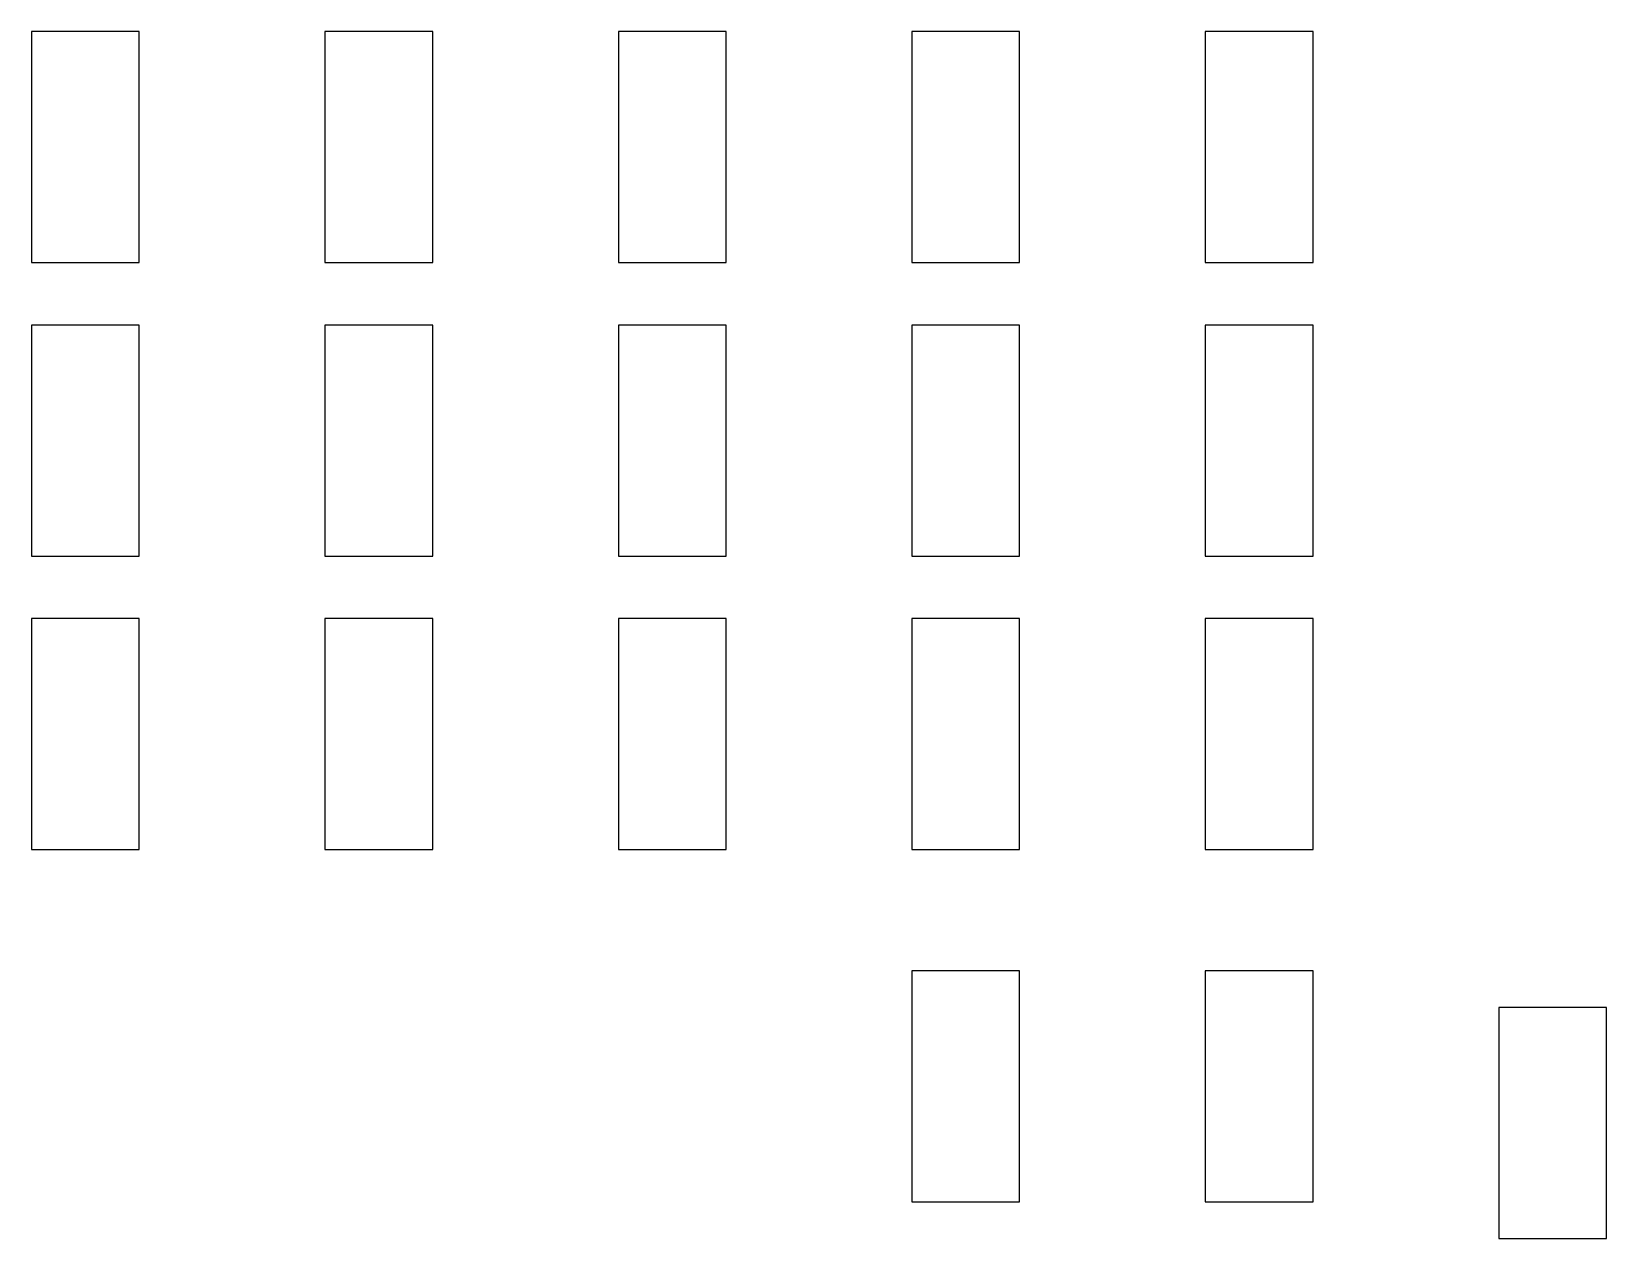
# Model space of a CAD drawing. Header units: millimetres. Extents: x 149 to 251, y -185 to -107.
import ezdxf

# ---------------------------------------------------------------- set-up
doc = ezdxf.new("R2010")
doc.units = ezdxf.units.MM

msp = doc.modelspace()

# ---------------------------------------------------------------- linework, layer by layer
for p, q in [((155.9, -106.8), (148.9, -106.8)), ((148.9, -106.8), (148.9, -121.8)), ((155.9, -121.8), (155.9, -106.8)), ((174.95, -106.8), (167.95, -106.8)), ((167.95, -106.8), (167.95, -121.8)), ((174.95, -121.8), (174.95, -106.8)), ((194, -106.8), (187, -106.8)), ((187, -106.8), (187, -121.8)), ((194, -121.8), (194, -106.8)), ((213.05, -106.8), (206.05, -106.8)), ((206.05, -106.8), (206.05, -121.8)), ((213.05, -121.8), (213.05, -106.8)), ((232.1, -106.8), (225.1, -106.8)), ((225.1, -106.8), (225.1, -121.8)), ((232.1, -121.8), (232.1, -106.8)), ((148.9, -121.8), (155.9, -121.8)), ((167.95, -121.8), (174.95, -121.8)), ((187, -121.8), (194, -121.8)), ((206.05, -121.8), (213.05, -121.8)), ((225.1, -121.8), (232.1, -121.8)), ((155.9, -125.85), (148.9, -125.85)), ((148.9, -125.85), (148.9, -140.85)), ((155.9, -140.85), (155.9, -125.85)), ((174.95, -125.85), (167.95, -125.85)), ((167.95, -125.85), (167.95, -140.85)), ((174.95, -140.85), (174.95, -125.85)), ((194, -125.85), (187, -125.85)), ((187, -125.85), (187, -140.85)), ((194, -140.85), (194, -125.85)), ((213.05, -125.85), (206.05, -125.85)), ((206.05, -125.85), (206.05, -140.85)), ((213.05, -140.85), (213.05, -125.85)), ((232.1, -125.85), (225.1, -125.85)), ((225.1, -125.85), (225.1, -140.85)), ((232.1, -140.85), (232.1, -125.85)), ((148.9, -140.85), (155.9, -140.85)), ((167.95, -140.85), (174.95, -140.85)), ((187, -140.85), (194, -140.85)), ((206.05, -140.85), (213.05, -140.85)), ((225.1, -140.85), (232.1, -140.85)), ((155.9, -144.9), (148.9, -144.9)), ((148.9, -144.9), (148.9, -159.9)), ((155.9, -159.9), (155.9, -144.9)), ((174.95, -144.9), (167.95, -144.9)), ((167.95, -144.9), (167.95, -159.9)), ((174.95, -159.9), (174.95, -144.9)), ((194, -144.9), (187, -144.9)), ((187, -144.9), (187, -159.9)), ((194, -159.9), (194, -144.9)), ((213.05, -144.9), (206.05, -144.9)), ((206.05, -144.9), (206.05, -159.9)), ((213.05, -159.9), (213.05, -144.9)), ((232.1, -144.9), (225.1, -144.9)), ((225.1, -144.9), (225.1, -159.9)), ((232.1, -159.9), (232.1, -144.9)), ((148.9, -159.9), (155.9, -159.9)), ((167.95, -159.9), (174.95, -159.9)), ((187, -159.9), (194, -159.9)), ((206.05, -159.9), (213.05, -159.9)), ((225.1, -159.9), (232.1, -159.9)), ((213.05, -167.76), (206.05, -167.76)), ((206.05, -167.76), (206.05, -182.76)), ((213.05, -182.76), (213.05, -167.76)), ((232.1, -167.76), (225.1, -167.76)), ((225.1, -167.76), (225.1, -182.76)), ((232.1, -182.76), (232.1, -167.76)), ((251.15, -170.14125), (244.15, -170.14125)), ((244.15, -170.14125), (244.15, -185.14125)), ((251.15, -185.14125), (251.15, -170.14125)), ((206.05, -182.76), (213.05, -182.76)), ((225.1, -182.76), (232.1, -182.76)), ((244.15, -185.14125), (251.15, -185.14125))]:
    msp.add_line(p, q)

doc.saveas('drawing.dxf')
